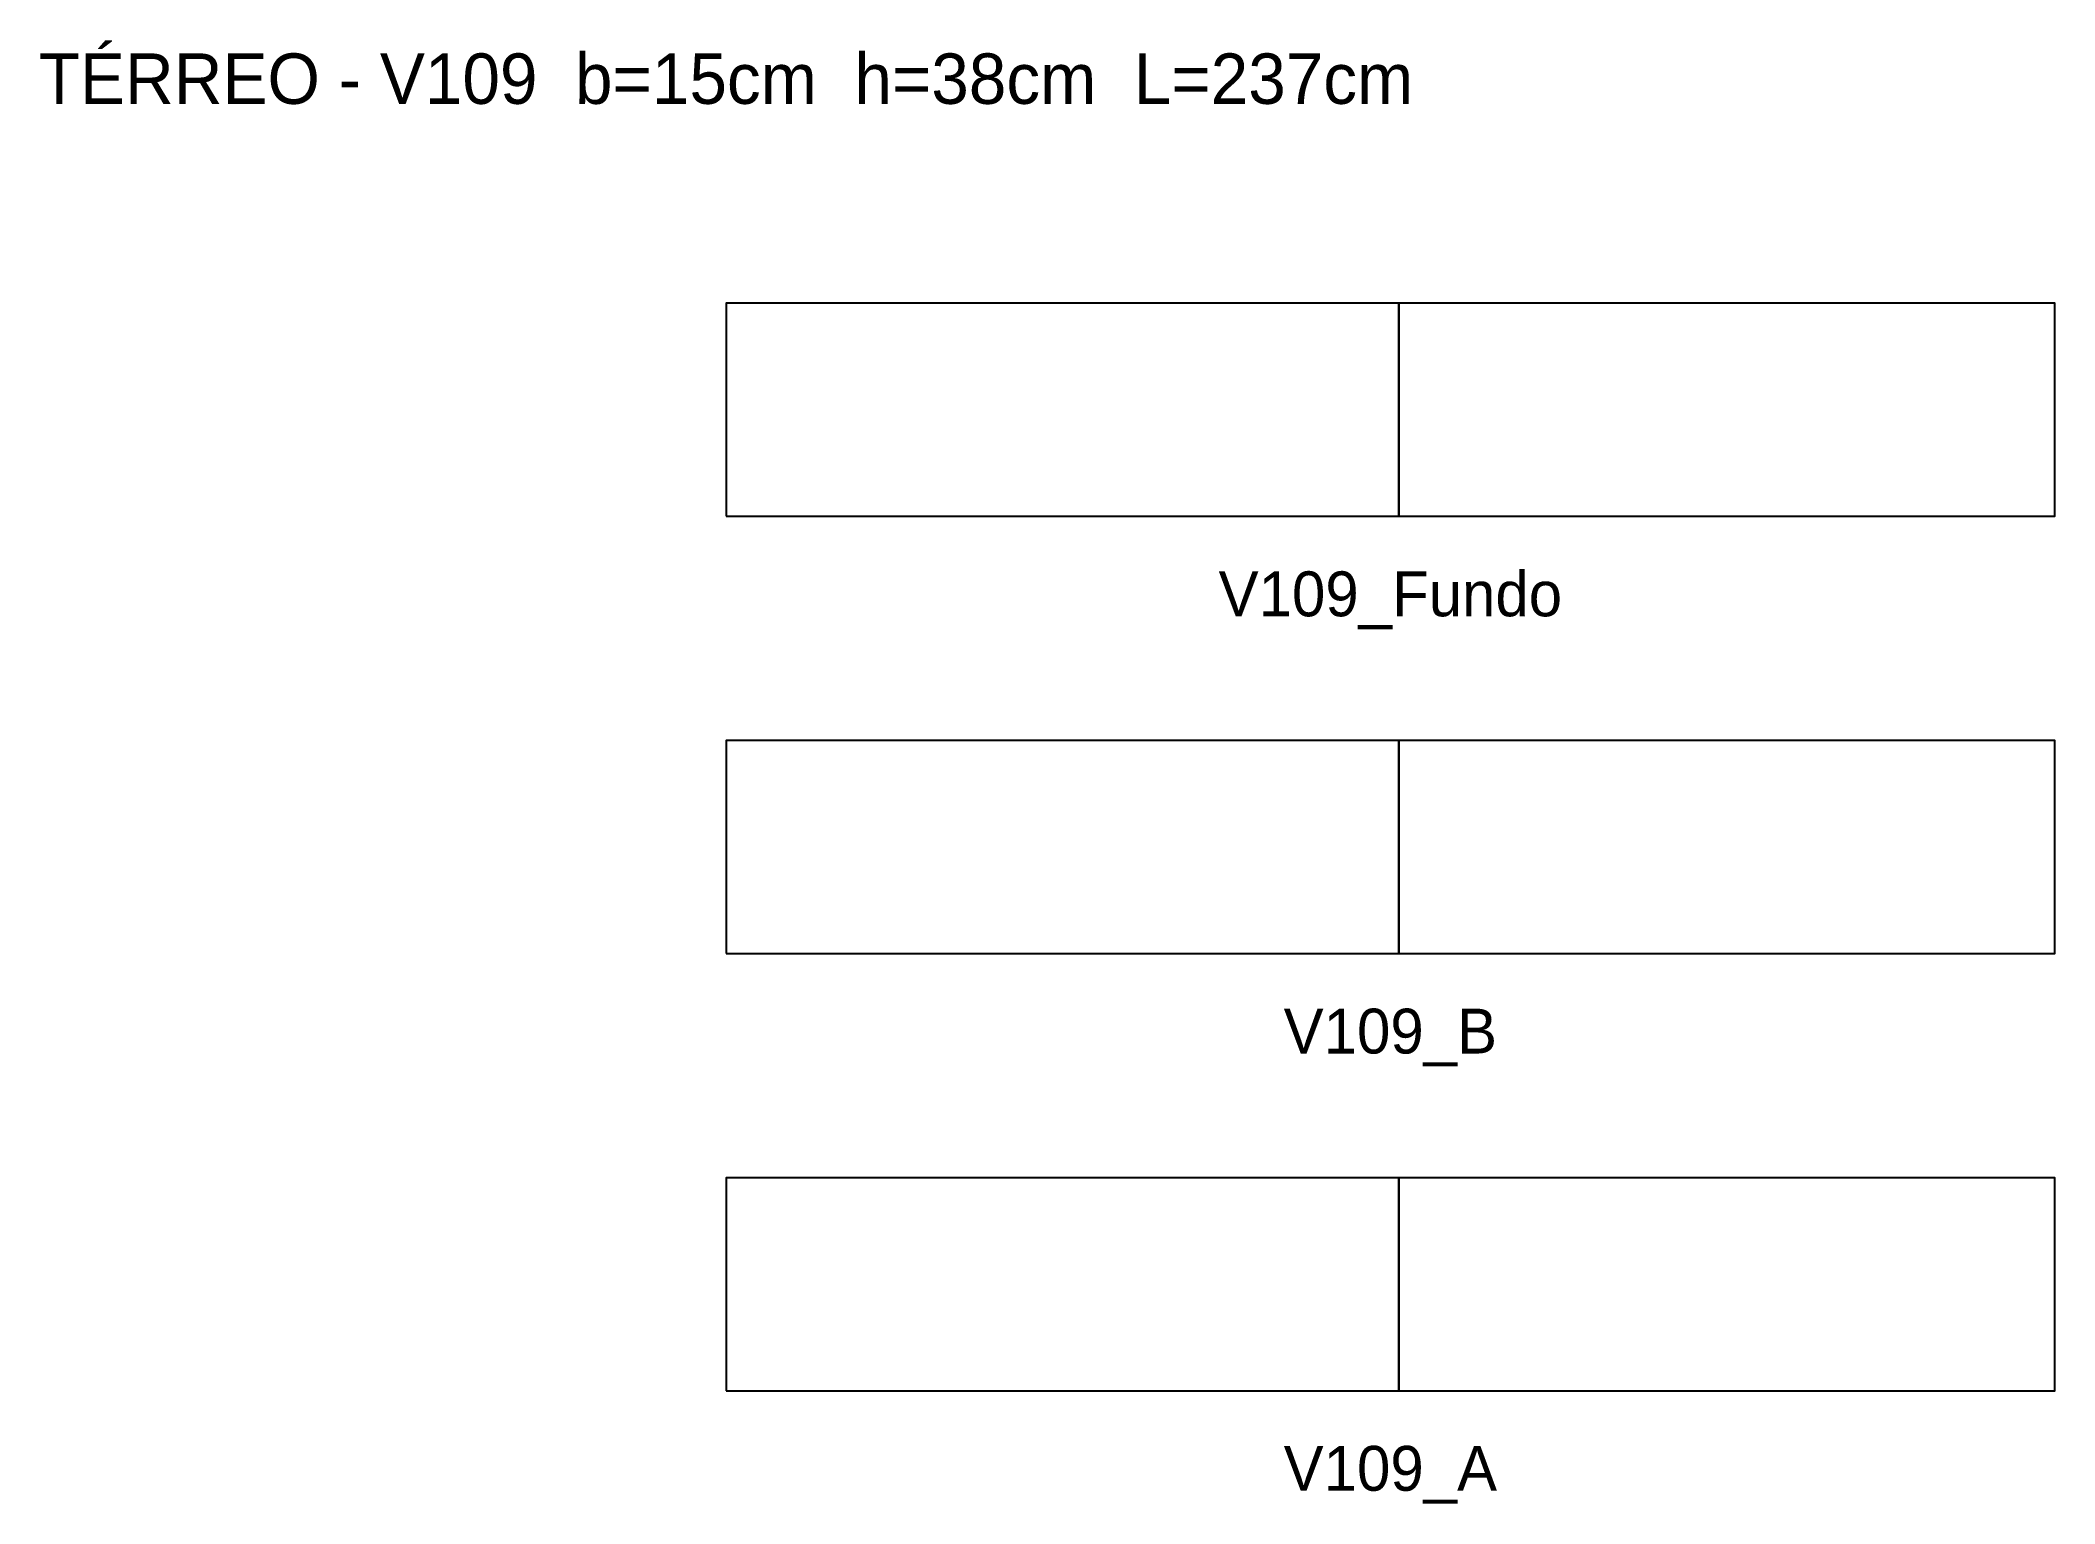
# Model space of a CAD drawing. Header units: metres. Extents: x -122 to 237, y -20 to 241.
import ezdxf

# ---------------------------------------------------------------- set-up
doc = ezdxf.new("R2010")
doc.units = ezdxf.units.M
for name, color, linetype in [('NOMENCLATURA', 2, 'Continuous'), ('Paineis', 7, 'Continuous'), ('Texto Secao', 2, 'Continuous')]:
    doc.layers.add(name, color=color, linetype=linetype)

msp = doc.modelspace()

# ---------------------------------------------------------------- linework, layer by layer
at = {"layer": 'Paineis'}
for points in [[(0, 156), (120, 156), (120, 194), (0, 194)], [(120, 156), (237, 156), (237, 194), (120, 194)], [(0, 78), (120, 78), (120, 116), (0, 116)], [(120, 78), (237, 78), (237, 116), (120, 116)], [(0, 0), (120, 0), (120, 38), (0, 38)], [(120, 0), (237, 0), (237, 38), (120, 38)]]:
    msp.add_lwpolyline(points, close=True, dxfattribs=at)

# ---------------------------------------------------------------- texts
at = {"layer": 'NOMENCLATURA', "insert": (0, 234), "char_height": 9, "width": 257, "attachment_point": 5}
msp.add_mtext('TÉRREO - V109  b=15cm  h=38cm  L=237cm', dxfattribs=at)
at = {"layer": 'Texto Secao', "char_height": 8, "width": 257, "attachment_point": 5}
for s, insert in [('V109_Fundo', (118.5, 141)), ('V109_B', (118.5, 63)), ('V109_A', (118.5, -15))]:
    msp.add_mtext(s, dxfattribs=dict(at, insert=insert))

doc.saveas('drawing.dxf')
